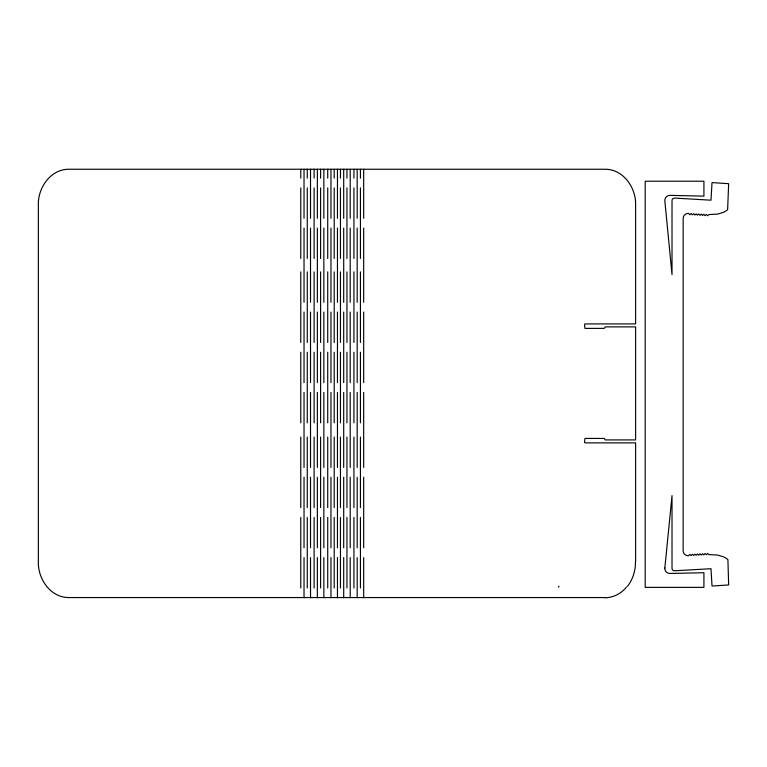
<?xml version="1.0" encoding="UTF-8"?>
<svg xmlns="http://www.w3.org/2000/svg" width="767" height="767" viewBox="0 0 767 767"><rect width="100%" height="100%" fill="white"/><g stroke="black" fill="none" stroke-linecap="round" stroke-linejoin="round"><path stroke-width="1.15" d="M664.845 568.011L672.017 495.597L672.017 568.318A2.512 2.512 0 0 0 674.692 570.782L710.99 568.711L712.025 586.036L728.65 584.943L727.912 559.661A15.503 15.503 0 0 0 726.339 558.395A16.567 16.567 0 0 0 724.719 557.398A17.478 17.478 0 0 0 723.511 556.804L717.634 555.068L708.871 554.589L707.538 553.419L706.349 554.733L705.007 553.563L703.818 554.877L702.486 553.707L701.297 555.02L699.955 553.851L698.766 555.164L697.433 553.995L696.244 555.308L694.902 554.138L693.713 555.452L692.38 554.282L691.192 555.596L689.849 554.426L688.517 555.749A5.024 5.024 0 0 1 683.129 550.783L683.167 218.432A5.062 5.062 0 0 1 688.517 213.379L689.849 214.731L691.192 213.542L692.38 214.875L693.713 213.686L694.902 215.019L696.244 213.83L697.433 215.172L698.766 213.983L699.955 215.316L701.297 214.127L702.486 215.469L703.818 214.281L705.007 215.613L706.349 214.424L707.538 215.757L708.871 214.568L717.663 214.079L723.511 212.315A17.814 17.814 0 0 0 725.227 211.424A16.308 16.308 0 0 0 726.339 210.695A15.091 15.091 0 0 0 727.624 209.669L728.65 183.696L712.025 182.584L710.99 200.197L674.692 198.078A2.531 2.531 0 0 0 672.017 200.609L672.017 274.576L664.845 200.916A5.062 5.062 0 0 1 669.994 195.364L703.924 196.131L703.924 181.223L645.2 181.223L645.2 587.369L703.924 587.369L703.924 572.719L669.994 573.467A5.014 5.014 0 0 1 664.807 568.011M558.318 587.1L559.038 586.228M605.24 597.56L68.723 597.56C50.497 597.57 37.804 578.893 38.35 561.866L38.35 204.942C37.804 187.905 50.497 169.229 68.723 169.248L605.24 169.248C623.466 169.229 636.15 187.905 635.613 204.942L635.613 323.914L584.991 323.914L584.492 324.508L584.991 328.381L604.233 328.381L605.24 326.886L635.613 326.886L635.613 439.913L605.24 439.913L604.3 438.436L584.991 438.427L584.492 442.291L584.991 442.885L635.613 442.885L635.613 561.866M363.683 169.248L363.683 218.307M363.683 228.058L363.683 302.303M363.683 312.044L363.683 382.666M363.683 392.407L363.683 467.458M363.683 477.208L363.683 547.82M363.683 557.571L363.683 597.752M360.432 169.248L360.432 178.126M360.432 187.877L360.432 258.489M360.432 271.863L360.432 342.485M360.432 352.226L360.432 422.847M360.432 437.017L360.432 507.639M360.432 517.389L360.432 588.001M357.182 169.248L357.182 218.307M357.182 228.058L357.182 302.303M357.182 312.044L357.182 382.666M357.182 392.407L357.182 467.458M357.182 477.208L357.182 547.82M357.182 557.571L357.182 597.752M353.932 169.248L353.932 178.126M353.932 187.877L353.932 258.489M353.932 271.863L353.932 342.485M353.932 352.226L353.932 422.847M353.932 437.017L353.932 507.639M353.932 517.389L353.932 588.001M350.203 169.248L350.203 218.307M350.203 228.058L350.203 302.303M350.203 312.044L350.203 382.666M350.203 392.407L350.203 467.458M350.203 477.208L350.203 547.82M350.203 557.571L350.203 597.752M346.952 169.248L346.952 178.126M346.952 187.877L346.952 258.489M346.952 271.863L346.952 342.485M346.952 352.226L346.952 422.847M346.952 437.017L346.952 507.639M346.952 517.389L346.952 588.001M343.702 169.248L343.702 218.307M343.702 228.058L343.702 302.303M343.702 312.044L343.702 382.666M343.702 392.407L343.702 467.458M343.702 477.208L343.702 547.82M343.702 557.571L343.702 597.752M340.452 169.248L340.452 178.126M340.452 187.877L340.452 258.489M340.452 271.863L340.452 342.485M340.452 352.226L340.452 422.847M340.452 437.017L340.452 507.639M340.452 517.389L340.452 588.001M337.461 169.248L337.461 218.307M337.461 228.058L337.461 302.303M337.461 312.044L337.461 382.666M337.461 392.407L337.461 467.458M337.461 477.208L337.461 547.82M337.461 557.571L337.461 597.752M334.211 169.248L334.211 178.126M334.211 187.877L334.211 258.489M334.211 271.863L334.211 342.485M334.211 352.226L334.211 422.847M334.211 437.017L334.211 507.639M334.211 517.389L334.211 588.001M330.96 169.248L330.96 218.307M330.96 228.058L330.96 302.303M330.96 312.044L330.96 382.666M330.96 392.407L330.96 467.458M330.96 477.208L330.96 547.82M330.96 557.571L330.96 597.752M327.72 169.248L327.72 178.126M327.72 187.877L327.72 258.489M327.72 271.863L327.72 342.485M327.72 352.226L327.72 422.847M327.72 437.017L327.72 507.639M327.72 517.389L327.72 588.001M323.856 169.248L323.856 218.307M323.856 228.058L323.856 302.303M323.856 312.044L323.856 382.666M323.856 392.407L323.856 467.458M323.856 477.208L323.856 547.82M323.856 557.571L323.856 597.752M320.606 169.248L320.606 178.126M320.606 187.877L320.606 258.489M320.606 271.863L320.606 342.485M320.606 352.226L320.606 422.847M320.606 437.017L320.606 507.639M320.606 517.389L320.606 588.001M317.365 169.248L317.365 218.307M317.365 228.058L317.365 302.303M317.365 312.044L317.365 382.666M317.365 392.407L317.365 467.458M317.365 477.208L317.365 547.82M317.365 557.571L317.365 597.752M314.115 169.248L314.115 178.126M314.115 187.877L314.115 258.489M314.115 271.863L314.115 342.485M314.115 352.226L314.115 422.847M314.115 437.017L314.115 507.639M314.115 517.389L314.115 588.001M310.52 169.248L310.52 218.307M310.52 228.058L310.52 302.303M310.52 312.044L310.52 382.666M310.52 392.407L310.52 467.458M310.52 477.208L310.52 547.82M310.52 557.571L310.52 597.752M307.27 169.248L307.27 178.126M307.27 187.877L307.27 258.489M307.27 271.863L307.27 342.485M307.27 352.226L307.27 422.847M307.27 437.017L307.27 507.639M307.27 517.389L307.27 588.001M304.029 169.248L304.029 218.307M304.029 228.058L304.029 302.303M304.029 312.044L304.029 382.666M304.029 392.407L304.029 467.458M304.029 477.208L304.029 547.82M304.029 557.571L304.029 597.752M300.779 169.248L300.779 178.126M300.779 187.877L300.779 258.489M300.779 271.863L300.779 342.485M300.779 352.226L300.779 422.847M300.779 437.017L300.779 507.639M300.779 517.389L300.779 588.001M635.45 561.866A39.136 39.136 0 0 1 627.531 586.304M626.553 586.976A28.561 28.561 0 0 1 605.249 597.819"/></g></svg>
